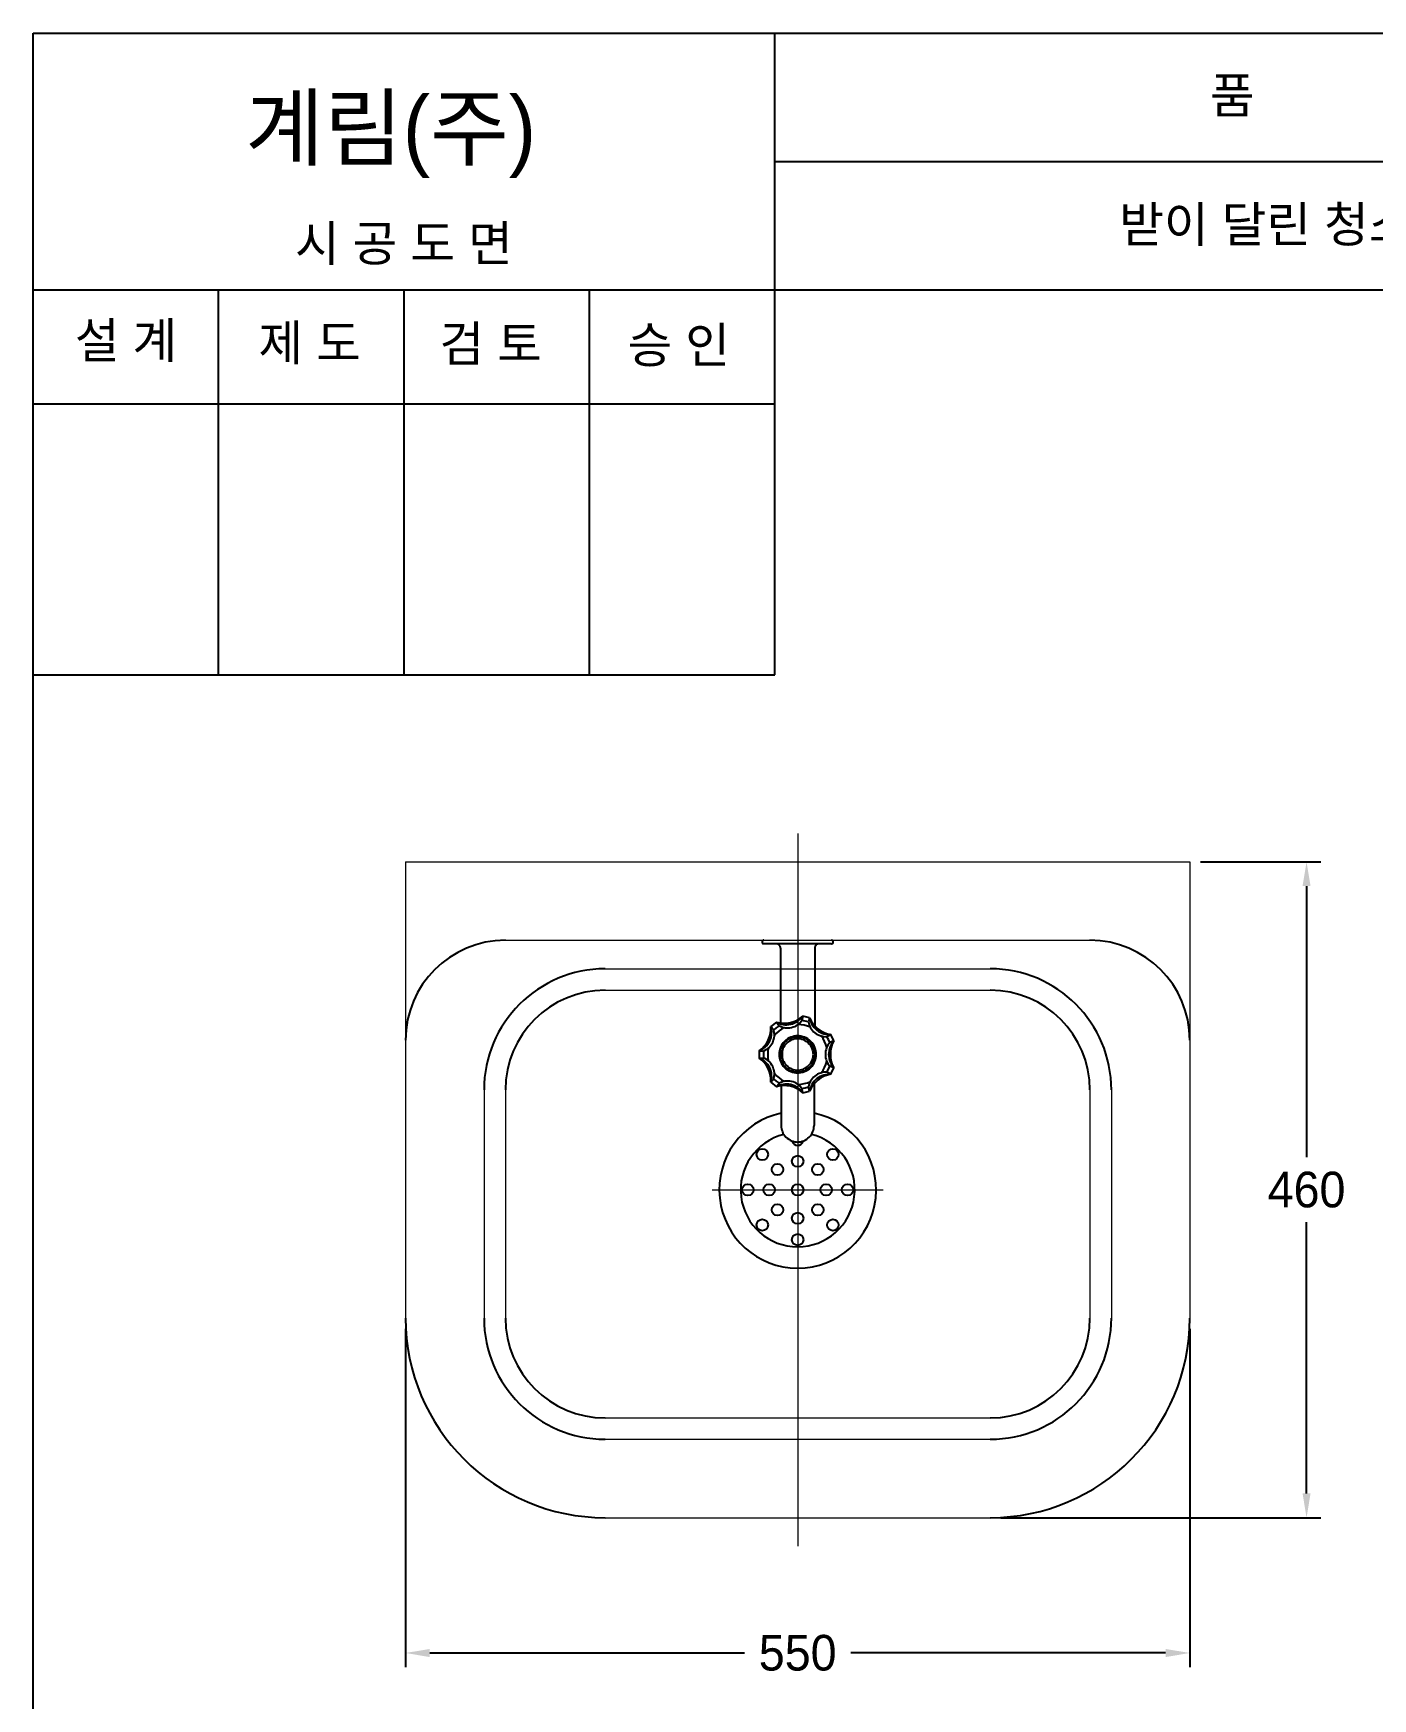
# Model space of a CAD drawing. Header units: millimetres. Extents: x 0 to 3902, y -67 to 2530.
# Drawn here: x 0 to 939, y 1362 to 2530 of the extents above; entities that cross this region are included whole.
import ezdxf
from ezdxf.enums import TextEntityAlignment as Align
from ezdxf.lldxf.tags import DXFTag

# ---------------------------------------------------------------- set-up
doc = ezdxf.new("R2010")
doc.units = ezdxf.units.MM
for name, color, linetype in [('TEXT', 7, 'Continuous'), ('내부선 및 부속', 4, 'Continuous'), ('도각라인', 255, 'Continuous'), ('외형선', 3, 'Continuous'), ('중심선', 1, 'DASHED'), ('치수선', 7, 'Continuous')]:
    doc.layers.add(name, color=color, linetype=linetype)
doc.styles.add('____', font='')
doc.styles.add('타이틀', font='H2GTRM.TTF', dxfattribs={"height": 25})
doc.styles.get('____').set_extended_font_data('굴림')
tags = doc.linetypes.add('DASHED', pattern=[25.72, 12.86, -12.86]).pattern_tags.tags
tags[6:7] = [DXFTag(74, 4), DXFTag(75, 0), DXFTag(340, '0'), DXFTag(46, 0.0), DXFTag(50, 0.0), DXFTag(44, 0.0), DXFTag(45, 0.0)]
tags[4:5] = [DXFTag(74, 4), DXFTag(75, 0), DXFTag(340, '0'), DXFTag(46, 0.0), DXFTag(50, 0.0), DXFTag(44, 0.0), DXFTag(45, 0.0)]
doc.dimstyles.new('MSADIM', dxfattribs={"dimtxt": 33, "dimasz": 17, "dimexe": 10, "dimexo": 7.5, "dimgap": 10, "dimtad": 0, "dimtih": 1, "dimtoh": 1, "dimdec": 0, "dimzin": 1, "dimdsep": 46, "dimtxsty": '____', "dimcen": 11.25, "dimadec": 0, "dimazin": 0, "dimtfac": 1, "dimtdec": 0, "dimtix": 1, "dimtmove": 0, "dimatfit": 3, "dimfxl": 0, "dimtolj": 1, "dimtzin": 1, "dimarcsym": 0})

# ---------------------------------------------------------------- blocks, each defined once
blk = doc.blocks.new('*D1')
at = {"layer": '치수선', "color": 0, "linetype": 'Continuous', "lineweight": -2}
for p, q in [((818.6, 1948.8), (903, 1948.8)), ((893, 1931.8), (893, 1741.6)), ((893, 1505.8), (893, 1696)), ((678.6, 1488.8), (903, 1488.8))]:
    blk.add_line(p, q, dxfattribs=at)
at = {"layer": '치수선', "color": 0, "linetype": 'Continuous'}
for points in [[(890.2, 1931.8), (895.8, 1931.8), (893, 1948.8)], [(890.2, 1505.8), (895.8, 1505.8), (893, 1488.8)]]:
    blk.add_solid(points, dxfattribs=at)
at = {"layer": '치수선', "color": 0, "linetype": 'Continuous', "insert": (893, 1718.8), "char_height": 25, "attachment_point": 5, "style": '____'}
blk.add_mtext('\\A1;460', dxfattribs=at)
blk = doc.blocks.new('*D7')
at = {"layer": '치수선', "color": 0, "linetype": 'Continuous', "lineweight": -2}
for p, q in [((261.1, 1621.3), (261.1, 1383.9)), ((811.1, 1621.3), (811.1, 1383.9)), ((278.1, 1393.9), (498.7, 1393.9)), ((794.1, 1393.9), (573.4, 1393.9))]:
    blk.add_line(p, q, dxfattribs=at)
at = {"layer": '치수선', "color": 0, "linetype": 'Continuous'}
for points in [[(278.1, 1396.7), (278.1, 1391), (261.1, 1393.9)], [(794.1, 1396.7), (794.1, 1391), (811.1, 1393.9)]]:
    blk.add_solid(points, dxfattribs=at)
at = {"layer": '치수선', "color": 0, "linetype": 'Continuous', "insert": (536.1, 1393.9), "char_height": 25, "attachment_point": 5, "style": '____'}
blk.add_mtext('\\A1;550', dxfattribs=at)

msp = doc.modelspace()

# ---------------------------------------------------------------- linework, layer by layer
at = {"layer": '내부선 및 부속', "lineweight": 18}
for p, q in [((331.1, 1893.8), (741.1, 1893.8)), ((401.1, 1873.8), (671.1, 1873.8)), ((401.1, 1858.8), (671.1, 1858.8)), ((316.1, 1788.8), (316.1, 1628.8)), ((331.1, 1788.8), (331.1, 1628.8)), ((741.1, 1788.8), (741.1, 1628.8)), ((756.1, 1788.8), (756.1, 1628.8)), ((401.1, 1558.8), (671.1, 1558.8)), ((401.1, 1543.8), (671.1, 1543.8))]:
    msp.add_line(p, q, dxfattribs=at)
at = {"layer": '내부선 및 부속', "linetype": 'Continuous'}
for p, q in [((559.8, 1891.3), (511.7, 1891.3)), ((524.1, 1888.3), (524.1, 1835.8)), ((548.1, 1888.3), (548.1, 1833.8)), ((521.2, 1836.4), (517.3, 1833.3)), ((521.2, 1836.4), (523, 1833.9)), ((539.6, 1840.6), (539.1, 1837.6)), ((544.5, 1839.5), (539.6, 1840.6)), ((544.5, 1839.5), (543.7, 1836.5)), ((517.3, 1833.3), (519.3, 1831)), ((559.3, 1827.7), (556.6, 1826.2)), ((561.5, 1823.2), (558.6, 1822)), ((561.5, 1823.2), (559.3, 1827.7)), ((509.1, 1816.2), (512.2, 1816.1)), ((509.1, 1816.2), (509.1, 1811.2)), ((509.1, 1811.2), (512.2, 1811.4)), ((559.3, 1799.8), (556.6, 1801.3)), ((561.5, 1804.3), (558.6, 1805.5)), ((559.3, 1799.8), (561.5, 1804.3)), ((517.3, 1794.2), (519.3, 1796.5)), ((517.3, 1794.2), (521.2, 1791.1)), ((521.2, 1791.1), (523, 1793.6)), ((524.6, 1791.8), (524.6, 1763.8)), ((539.6, 1786.9), (539.1, 1789.9)), ((539.6, 1786.9), (544.5, 1788)), ((544.5, 1788), (543.7, 1791)), ((547.6, 1793.1), (547.6, 1763.8))]:
    msp.add_line(p, q, dxfattribs=at)
at = {"layer": '내부선 및 부속', "linetype": 'Continuous', "flags": 128}
for points in [[(512.3, 1893.8), (512.2, 1893.8), (512.1, 1893.8), (512, 1893.8), (511.9, 1893.7), (511.7, 1893.7), (511.6, 1893.6), (511.5, 1893.5), (511.4, 1893.4), (511.3, 1893.3), (511.3, 1893.2), (511.2, 1893.1), (511.2, 1893), (511.1, 1892.9), (511.1, 1892.8), (511.1, 1892.7), (511.1, 1892.6), (511.1, 1892.4), (511.1, 1892.3), (511.1, 1892.2), (511.2, 1892.1), (511.2, 1892), (511.3, 1891.9), (511.7, 1891.3)], [(559.8, 1891.3), (559.9, 1891.3), (560, 1891.3), (560.2, 1891.4), (560.3, 1891.4), (560.4, 1891.4), (560.5, 1891.5), (560.6, 1891.6), (560.7, 1891.7), (560.8, 1891.8), (560.9, 1891.9), (560.9, 1892), (561, 1892.1), (561, 1892.2), (561, 1892.3), (561.1, 1892.4), (561.1, 1892.6), (561.1, 1892.7), (561, 1892.8), (561, 1892.9), (561, 1893), (560.9, 1893.1), (560.9, 1893.2), (560.8, 1893.3), (560.7, 1893.4), (560.6, 1893.5), (560.5, 1893.6), (560.4, 1893.7), (560.3, 1893.7), (560.2, 1893.8), (560, 1893.8), (559.9, 1893.8), (559.8, 1893.8)], [(524.1, 1888.3), (524.1, 1888.6), (524, 1888.9), (523.9, 1889.1), (523.9, 1889.4), (523.7, 1889.7), (523.6, 1890), (523.4, 1890.2), (523.2, 1890.4), (523, 1890.6), (522.7, 1890.8), (522.4, 1891), (522.2, 1891.1), (521.9, 1891.2), (521.6, 1891.3), (521.3, 1891.3), (521.1, 1891.3)], [(551.1, 1891.3), (550.8, 1891.3), (550.5, 1891.3), (550.2, 1891.2), (550, 1891.1), (549.7, 1891), (549.4, 1890.8), (549.2, 1890.6), (548.9, 1890.4), (548.7, 1890.2), (548.6, 1890), (548.4, 1889.7), (548.3, 1889.4), (548.2, 1889.1), (548.1, 1888.9), (548.1, 1888.6), (548.1, 1888.3)], [(521.2, 1836.4), (523.5, 1835.9), (526, 1835.6), (528.5, 1835.7), (531, 1836.1), (533.4, 1836.8), (535.7, 1837.8), (537.8, 1839.1), (539.6, 1840.6)], [(521.2, 1836.4), (523.4, 1835.4), (524.6, 1835), (525.9, 1834.8), (527.2, 1834.6), (528.5, 1834.6), (529.9, 1834.7), (531.2, 1834.9), (532.5, 1835.3), (533.8, 1835.8), (535, 1836.4), (536.1, 1837.1), (537.1, 1837.9), (538.1, 1838.7), (539.6, 1840.6)], [(523, 1833.9), (525, 1833), (526, 1832.7), (527.1, 1832.5), (528.3, 1832.4), (529.4, 1832.4), (530.6, 1832.5), (531.7, 1832.7), (532.9, 1833), (534, 1833.4), (535, 1833.9), (536, 1834.5), (536.9, 1835.2), (537.7, 1835.9), (539.1, 1837.6)], [(545, 1832.8), (542.9, 1833.6), (540.7, 1834.2), (538.5, 1834.6), (536.3, 1834.7)], [(543.7, 1836.5), (541.4, 1837.1), (539.1, 1837.6)], [(543.7, 1836.5), (544.2, 1834.5), (544.6, 1833.4), (545.2, 1832.4), (545.8, 1831.5), (546.5, 1830.6), (547.3, 1829.7), (548.2, 1828.9), (549.1, 1828.2), (550.1, 1827.7), (551.2, 1827.2), (552.3, 1826.8), (553.4, 1826.5), (554.4, 1826.3), (556.6, 1826.2)], [(544.5, 1839.5), (545.5, 1837.3), (546.9, 1835.3), (548.5, 1833.3), (550.3, 1831.6), (552.4, 1830.2), (554.6, 1829.1), (557, 1828.2), (559.3, 1827.7)], [(544.5, 1839.5), (545.1, 1837.1), (545.6, 1836), (546.1, 1834.8), (546.8, 1833.7), (547.7, 1832.6), (548.6, 1831.6), (549.6, 1830.7), (550.7, 1829.9), (551.9, 1829.3), (553.1, 1828.7), (554.4, 1828.3), (555.6, 1827.9), (556.9, 1827.8), (559.3, 1827.7)], [(509.1, 1816.2), (511, 1817.7), (512.7, 1819.5), (514.2, 1821.5), (515.4, 1823.7), (516.4, 1826), (517, 1828.4), (517.3, 1830.9), (517.3, 1833.3)], [(509.1, 1816.2), (511.2, 1817.3), (512.3, 1818.1), (513.3, 1818.9), (514.2, 1819.8), (515.1, 1820.9), (515.8, 1822), (516.5, 1823.2), (517, 1824.4), (517.4, 1825.7), (517.7, 1827), (517.8, 1828.3), (517.9, 1829.6), (517.8, 1830.9), (517.3, 1833.3)], [(512.2, 1816.1), (514.1, 1817.1), (515, 1817.7), (515.8, 1818.4), (516.6, 1819.3), (517.3, 1820.2), (518, 1821.1), (518.6, 1822.2), (519, 1823.3), (519.4, 1824.4), (519.6, 1825.5), (519.8, 1826.6), (519.8, 1827.8), (519.7, 1828.9), (519.3, 1831)], [(523, 1833.9), (521.1, 1832.5), (519.3, 1831)], [(526.8, 1832.6), (524.8, 1831.5), (523, 1830.2), (521.3, 1828.7), (519.8, 1827)], [(549.1, 1813.7), (549, 1814.9), (548.8, 1816.1), (548.6, 1817.3), (548.2, 1818.5), (547.6, 1819.7), (546.9, 1820.9), (546.2, 1821.9), (545.3, 1822.9), (544.3, 1823.8), (543.2, 1824.6), (542, 1825.3), (540.8, 1825.8), (539.6, 1826.2), (538.4, 1826.5), (537.2, 1826.7), (536.1, 1826.7), (534.9, 1826.7), (533.7, 1826.5), (532.5, 1826.2), (531.3, 1825.8), (530.1, 1825.3), (529, 1824.6), (527.9, 1823.8), (526.9, 1822.9), (526, 1821.9), (525.2, 1820.9), (524.5, 1819.7), (524, 1818.5), (523.6, 1817.3), (523.3, 1816.1), (523.1, 1814.9), (523.1, 1813.7), (523.1, 1812.6), (523.3, 1811.4), (523.6, 1810.2), (524, 1809), (524.5, 1807.8), (525.2, 1806.6), (526, 1805.5), (526.9, 1804.5), (527.9, 1803.6), (529, 1802.9), (530.1, 1802.2), (531.3, 1801.7), (532.5, 1801.2), (533.7, 1801), (534.9, 1800.8), (536.1, 1800.7), (537.2, 1800.8), (538.4, 1801), (539.6, 1801.2), (540.8, 1801.7), (542, 1802.2), (543.2, 1802.9), (544.3, 1803.6), (545.3, 1804.5), (546.2, 1805.5), (546.9, 1806.6), (547.6, 1807.8), (548.2, 1809), (548.6, 1810.2), (548.8, 1811.4), (549, 1812.6), (549.1, 1813.7)], [(548.4, 1813.7), (548.3, 1814.8), (548.2, 1816), (547.9, 1817.1), (547.5, 1818.3), (547, 1819.4), (546.4, 1820.5), (545.6, 1821.5), (544.8, 1822.5), (543.8, 1823.3), (542.8, 1824.1), (541.7, 1824.7), (540.6, 1825.2), (539.5, 1825.6), (538.3, 1825.9), (537.2, 1826), (536.1, 1826.1), (535, 1826), (533.8, 1825.9), (532.7, 1825.6), (531.5, 1825.2), (530.4, 1824.7), (529.3, 1824.1), (528.3, 1823.3), (527.3, 1822.5), (526.5, 1821.5), (525.7, 1820.5), (525.1, 1819.4), (524.6, 1818.3), (524.2, 1817.1), (523.9, 1816), (523.8, 1814.8), (523.7, 1813.7), (523.8, 1812.6), (523.9, 1811.5), (524.2, 1810.3), (524.6, 1809.2), (525.1, 1808.1), (525.7, 1807), (526.5, 1806), (527.3, 1805), (528.3, 1804.2), (529.3, 1803.4), (530.4, 1802.8), (531.5, 1802.3), (532.7, 1801.9), (533.8, 1801.6), (535, 1801.5), (536.1, 1801.4), (537.2, 1801.5), (538.3, 1801.6), (539.5, 1801.9), (540.6, 1802.3), (541.7, 1802.8), (542.8, 1803.4), (543.8, 1804.2), (544.8, 1805), (545.6, 1806), (546.4, 1807), (547, 1808.1), (547.5, 1809.2), (547.9, 1810.3), (548.2, 1811.5), (548.3, 1812.6), (548.4, 1813.7)], [(547.1, 1813.7), (547, 1814.7), (546.9, 1815.7), (546.6, 1816.8), (546.3, 1817.8), (545.8, 1818.8), (545.3, 1819.8), (544.6, 1820.7), (543.8, 1821.5), (543, 1822.3), (542.1, 1822.9), (541.1, 1823.5), (540.1, 1824), (539.1, 1824.3), (538.1, 1824.6), (537.1, 1824.7), (536.1, 1824.7), (535.1, 1824.7), (534.1, 1824.6), (533, 1824.3), (532, 1824), (531, 1823.5), (530, 1822.9), (529.1, 1822.3), (528.3, 1821.5), (527.5, 1820.7), (526.9, 1819.8), (526.3, 1818.8), (525.8, 1817.8), (525.5, 1816.8), (525.2, 1815.7), (525.1, 1814.7), (525.1, 1813.7), (525.1, 1812.8), (525.2, 1811.7), (525.5, 1810.7), (525.8, 1809.7), (526.3, 1808.7), (526.9, 1807.7), (527.5, 1806.8), (528.3, 1806), (529.1, 1805.2), (530, 1804.5), (531, 1804), (532, 1803.5), (533, 1803.2), (534.1, 1802.9), (535.1, 1802.8), (536.1, 1802.7), (537.1, 1802.8), (538.1, 1802.9), (539.1, 1803.2), (540.1, 1803.5), (541.1, 1804), (542.1, 1804.5), (543, 1805.2), (543.8, 1806), (544.6, 1806.8), (545.3, 1807.7), (545.8, 1808.7), (546.3, 1809.7), (546.6, 1810.7), (546.9, 1811.7), (547, 1812.8), (547.1, 1813.7)], [(556.5, 1818.6), (555.9, 1820.8), (555, 1822.9), (553.9, 1824.8), (552.6, 1826.7)], [(558.6, 1822), (557.7, 1824.2), (556.6, 1826.2)], [(561.5, 1823.2), (560, 1821.3), (559.4, 1820.2), (558.8, 1819), (558.4, 1817.7), (558.1, 1816.4), (557.9, 1815.1), (557.8, 1813.7), (557.9, 1812.4), (558.1, 1811), (558.4, 1809.7), (558.8, 1808.5), (559.4, 1807.3), (560, 1806.2), (561.5, 1804.3)], [(561.5, 1823.2), (560.4, 1821.1), (559.6, 1818.7), (559.1, 1816.3), (559, 1813.7), (559.1, 1811.2), (559.6, 1808.8), (560.4, 1806.4), (561.5, 1804.3)], [(517.3, 1794.2), (517.8, 1796.6), (517.9, 1797.8), (517.8, 1799.1), (517.7, 1800.5), (517.4, 1801.8), (517, 1803.1), (516.5, 1804.3), (515.8, 1805.5), (515.1, 1806.6), (514.2, 1807.7), (513.3, 1808.6), (512.3, 1809.4), (511.2, 1810.1), (509.1, 1811.2)], [(517.3, 1794.2), (517.3, 1796.6), (517, 1799), (516.4, 1801.5), (515.4, 1803.8), (514.2, 1806), (512.7, 1808), (511, 1809.8), (509.1, 1811.2)], [(512.2, 1816.1), (512.1, 1813.7), (512.2, 1811.4)], [(519.3, 1796.5), (519.7, 1798.6), (519.8, 1799.7), (519.8, 1800.8), (519.6, 1802), (519.4, 1803.1), (519, 1804.2), (518.6, 1805.3), (518, 1806.3), (517.3, 1807.3), (516.6, 1808.2), (515.8, 1809), (515, 1809.8), (514.1, 1810.4), (512.2, 1811.4)], [(515.5, 1818.2), (515.2, 1816), (515.1, 1813.7), (515.2, 1811.5), (515.5, 1809.3)], [(558.6, 1822), (557.3, 1820.3), (556.8, 1819.3), (556.4, 1818.3), (556, 1817.2), (555.7, 1816.1), (555.6, 1814.9), (555.5, 1813.7), (555.6, 1812.6), (555.7, 1811.4), (556, 1810.3), (556.4, 1809.2), (556.8, 1808.2), (557.3, 1807.2), (558.6, 1805.5)], [(519.8, 1800.5), (521.3, 1798.8), (523, 1797.3), (524.8, 1796), (526.8, 1794.9)], [(556.6, 1801.3), (554.4, 1801.2), (553.4, 1801), (552.3, 1800.7), (551.2, 1800.3), (550.1, 1799.8), (549.1, 1799.2), (548.2, 1798.5), (547.3, 1797.8), (546.5, 1796.9), (545.8, 1796), (545.2, 1795), (544.6, 1794), (544.2, 1793), (543.7, 1791)], [(559.3, 1799.8), (557, 1799.3), (554.6, 1798.4), (552.4, 1797.3), (550.3, 1795.8), (548.5, 1794.1), (546.9, 1792.2), (545.5, 1790.1), (544.5, 1788)], [(559.3, 1799.8), (556.9, 1799.7), (555.6, 1799.5), (554.4, 1799.2), (553.1, 1798.8), (551.9, 1798.2), (550.7, 1797.5), (549.6, 1796.8), (548.6, 1795.9), (547.7, 1794.9), (546.8, 1793.8), (546.1, 1792.7), (545.6, 1791.5), (545.1, 1790.3), (544.5, 1788)], [(552.6, 1800.8), (553.9, 1802.7), (555, 1804.6), (555.9, 1806.7), (556.5, 1808.9)], [(556.6, 1801.3), (557.7, 1803.3), (558.6, 1805.5)], [(519.3, 1796.5), (521.1, 1795), (523, 1793.6)], [(539.6, 1786.9), (538.1, 1788.7), (537.1, 1789.6), (536.1, 1790.4), (535, 1791.1), (533.8, 1791.7), (532.5, 1792.2), (531.2, 1792.6), (529.9, 1792.8), (528.5, 1792.9), (527.2, 1792.9), (525.9, 1792.7), (524.6, 1792.5), (523.4, 1792.1), (521.2, 1791.1)], [(539.6, 1786.9), (537.8, 1788.4), (535.7, 1789.7), (533.4, 1790.7), (531, 1791.4), (528.5, 1791.8), (526, 1791.9), (523.5, 1791.6), (521.2, 1791.1)], [(539.1, 1789.9), (537.7, 1791.5), (536.9, 1792.3), (536, 1792.9), (535, 1793.5), (534, 1794.1), (532.9, 1794.5), (531.7, 1794.8), (530.6, 1795), (529.4, 1795.1), (528.3, 1795.1), (527.1, 1795), (526, 1794.8), (525, 1794.4), (523, 1793.6)], [(536.3, 1792.7), (538.5, 1792.9), (540.7, 1793.3), (542.9, 1793.9), (545, 1794.7)], [(539.1, 1789.9), (541.4, 1790.3), (543.7, 1791)], [(524.6, 1763.8), (524.6, 1762.8), (524.8, 1761.7), (525, 1760.6), (525.4, 1759.6), (525.8, 1758.5), (526.4, 1757.5), (527.1, 1756.6), (527.9, 1755.7), (528.8, 1754.9), (529.8, 1754.2), (530.8, 1753.6), (531.8, 1753.1), (532.9, 1752.8), (534, 1752.5), (535, 1752.4), (536.1, 1752.3), (537.1, 1752.4), (538.2, 1752.5), (539.2, 1752.8), (540.3, 1753.1), (541.3, 1753.6), (542.4, 1754.2), (543.3, 1754.9), (544.2, 1755.7), (545, 1756.6), (545.7, 1757.5), (546.3, 1758.5), (546.8, 1759.6), (547.1, 1760.6), (547.4, 1761.7), (547.5, 1762.8), (547.6, 1763.8)]]:
    msp.add_lwpolyline(points, dxfattribs=at)
at = {"layer": '내부선 및 부속', "linetype": 'Continuous'}
for centre in [(511.3, 1743.6), (536.1, 1738.8), (560.8, 1743.6), (521.9, 1733), (550.2, 1733), (501.1, 1718.8), (516.1, 1718.8), (536.1, 1718.8), (556.1, 1718.8), (571.1, 1718.8), (521.9, 1704.7), (550.2, 1704.7), (511.3, 1694.1), (536.1, 1698.8), (560.8, 1694.1), (536.1, 1683.8)]:
    msp.add_circle(centre, 4, dxfattribs=at)
at = {"layer": '내부선 및 부속'}
for centre, radius, start, end in [((331.1, 1823.8), 70, 90, 180), ((741.1, 1823.8), 70, 0, 90), ((401.1, 1788.8), 85, 90, 180), ((671.1, 1788.8), 85, 0, 90), ((401.1, 1788.8), 70, 90, 180), ((671.1, 1788.8), 70, 0, 90), ((536.1, 1718.8), 55, 102.0691, 77.9309), ((536.1, 1718.8), 40, 104.0125, 75.9875), ((401.1, 1628.8), 85, 180, 270), ((401.1, 1628.8), 70, 180, 270), ((671.1, 1628.8), 85, 270, 0), ((671.1, 1628.8), 70, 270, 0)]:
    msp.add_arc(centre, radius, start, end, dxfattribs=at)
at = {"layer": '내부선 및 부속', "linetype": 'Continuous'}
msp.add_arc((536.1, 1753.8), 4, 191.5265, 348.4735, dxfattribs=at)
msp.add_arc((536.1, 1753.8), 4, 191.5265, 348.4735, dxfattribs=at)
at = {"layer": '도각라인', "color": 7}
for p, q in [((0, 0), (0, 2530)), ((0, 2530), (1800, 2530)), ((520, 2080), (520, 2530)), ((520, 2440), (1800, 2440)), ((0, 2350), (1800, 2350)), ((130, 2080), (130, 2350)), ((260, 2080), (260, 2350)), ((390, 2080), (390, 2350)), ((0, 2270), (520, 2270)), ((0, 2080), (520, 2080))]:
    msp.add_line(p, q, dxfattribs=at)
at = {"layer": '외형선', "lineweight": 18}
for p, q in [((261.1, 1948.8), (261.1, 1628.8)), ((261.1, 1948.8), (811.1, 1948.8)), ((811.1, 1948.8), (811.1, 1628.8)), ((401.1, 1488.8), (671.1, 1488.8))]:
    msp.add_line(p, q, dxfattribs=at)
at = {"layer": '외형선'}
for centre, start, end in [((401.1, 1628.8), 180, 270), ((671.1, 1628.8), 270, 0)]:
    msp.add_arc(centre, 140, start, end, dxfattribs=at)
at = {"layer": '중심선', "lineweight": 18}
for p, q in [((536.1, 1968.8), (536.1, 1468.8)), ((476.1, 1718.8), (596.1, 1718.8))]:
    msp.add_line(p, q, dxfattribs=at)

# ---------------------------------------------------------------- texts
at = {"layer": 'TEXT', "style": '타이틀'}
for s, p in [('품             명', (915.7, 2486.4)), ('받이 달린 청소용 수채', (916.4, 2396)), ('시 공 도 면', (259.9, 2382.7)), ('설 계', (65, 2314.6)), ('제 도', (193.8, 2312.9)), ('검 토', (320.8, 2312.3)), ('승 인', (452.7, 2311.4))]:
    msp.add_text(s, height=25, dxfattribs=at).set_placement(p, align=Align.MIDDLE_CENTER)
msp.add_text('계림(주)', height=44, dxfattribs=at).set_placement((148.7, 2441.8))

# ---------------------------------------------------------------- dimensions: what is measured, and where the dimension line sits
at = {"layer": '치수선', "linetype": 'Continuous'}
dim = msp.add_linear_dim(base=(893, 1488.8), p1=(811.1, 1948.8), p2=(671.1, 1488.8), angle=90, dimstyle='MSADIM', override={"dimtxt": 25}, dxfattribs=at)
dim.commit()
dim.dimension.update_dxf_attribs({"geometry": '*D1', "text_midpoint": (893, 1718.8)})
dim = msp.add_linear_dim(base=(811.1, 1393.9), p1=(261.1, 1628.8), p2=(811.1, 1628.8), dimstyle='MSADIM', override={"dimtxt": 25}, dxfattribs=at)
dim.commit()
dim.dimension.update_dxf_attribs({"geometry": '*D7', "text_midpoint": (536.1, 1393.9)})

doc.saveas('drawing.dxf')
